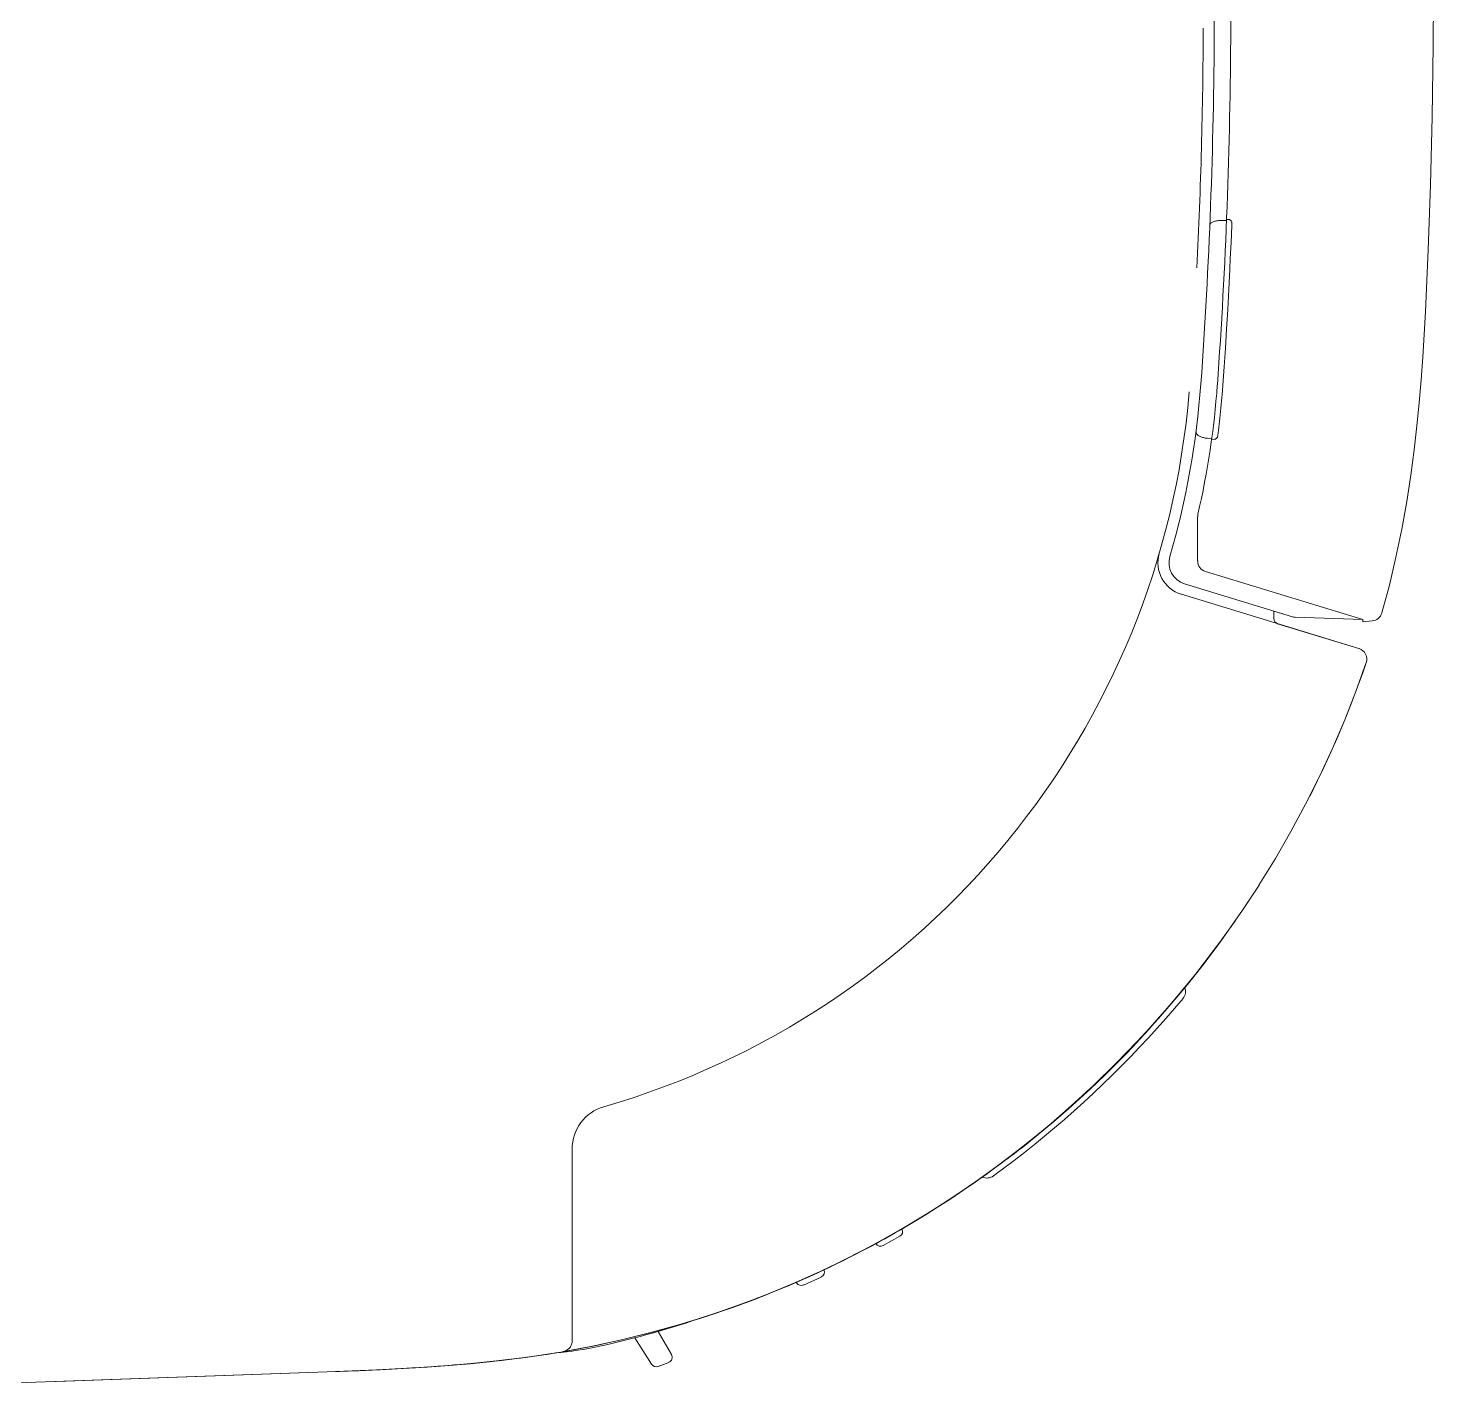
# Model space of a CAD drawing. Units: millimetres at full size, sheet at 1:30. Extents: x -17796 to 21385, y -23279 to 7734.
# Drawn here: x -2042.3 to -1914.5, y -753.8 to -629.3 of the extents above; entities that cross this region are included whole.
import ezdxf

# ---------------------------------------------------------------- set-up
doc = ezdxf.new("R2010")
doc.units = ezdxf.units.MM
doc.header["$LTSCALE"] = 30
doc.layers.add('3-8_符号', color=6, linetype='Continuous', lineweight=18)

msp = doc.modelspace()

# ---------------------------------------------------------------- linework, layer by layer
at = {"layer": '3-8_符号'}
for p, q in [((-1914.58, -630.82), (-1914.52, -623.88)), ((-1914.58, -630.82), (-1914.52, -623.88)), ((-1914.68, -637.33), (-1914.58, -630.82)), ((-1914.68, -637.33), (-1914.58, -630.82)), ((-1914.83, -643.5), (-1914.68, -637.33)), ((-1914.83, -643.5), (-1914.68, -637.33)), ((-1915.03, -649.42), (-1914.83, -643.5)), ((-1915.03, -649.42), (-1914.83, -643.5)), ((-1934.37, -646.8), (-1934.45, -646.82)), ((-1934.29, -646.78), (-1934.37, -646.8)), ((-1934.2, -646.77), (-1934.29, -646.78)), ((-1934.12, -646.76), (-1934.2, -646.77)), ((-1933.91, -646.76), (-1933.94, -646.76)), ((-1933.91, -646.76), (-1933.38, -646.75)), ((-1933.37, -646.66), (-1933.17, -646.66)), ((-1933.14, -646.66), (-1933.17, -646.66)), ((-1933.11, -646.67), (-1933.14, -646.66)), ((-1933.08, -646.68), (-1933.11, -646.67)), ((-1933.05, -646.69), (-1933.08, -646.68)), ((-1933.03, -646.71), (-1933.05, -646.69)), ((-1933, -646.73), (-1933.03, -646.71)), ((-1932.98, -646.76), (-1933, -646.73)), ((-1932.95, -646.79), (-1932.98, -646.76)), ((-1932.93, -646.83), (-1932.95, -646.79)), ((-1934.87, -647.11), (-1934.89, -647.16)), ((-1934.89, -647.16), (-1934.89, -647.21)), ((-1934.85, -647.06), (-1934.87, -647.11)), ((-1934.81, -647.02), (-1934.85, -647.06)), ((-1934.77, -646.97), (-1934.81, -647.02)), ((-1934.72, -646.94), (-1934.77, -646.97)), ((-1934.66, -646.9), (-1934.72, -646.94)), ((-1934.59, -646.87), (-1934.66, -646.9)), ((-1934.52, -646.84), (-1934.59, -646.87)), ((-1934.45, -646.82), (-1934.52, -646.84)), ((-1932.98, -649.25), (-1932.93, -648.08)), ((-1932.92, -646.87), (-1932.93, -646.83)), ((-1932.93, -648.08), (-1932.89, -647.07)), ((-1932.9, -646.91), (-1932.92, -646.87)), ((-1932.89, -646.96), (-1932.9, -646.91)), ((-1932.89, -647.01), (-1932.89, -646.96)), ((-1932.89, -647.07), (-1932.89, -647.01)), ((-1933.03, -650.2), (-1932.98, -649.25)), ((-1933.07, -651.17), (-1933.03, -650.2)), ((-1915.29, -655.03), (-1915.03, -649.42)), ((-1915.29, -655.03), (-1915.03, -649.42)), ((-1933.07, -651.17), (-1933.17, -653.03)), ((-1915.4, -657.1), (-1915.29, -655.03)), ((-1915.4, -657.1), (-1915.29, -655.03)), ((-1915.53, -659.17), (-1915.4, -657.1)), ((-1915.53, -659.17), (-1915.4, -657.1)), ((-1915.68, -661.23), (-1915.53, -659.17)), ((-1915.68, -661.23), (-1915.53, -659.17)), ((-1933.71, -661.72), (-1933.74, -662.21)), ((-1915.86, -663.31), (-1915.68, -661.23)), ((-1915.86, -663.31), (-1915.68, -661.23)), ((-1933.85, -663.49), (-1933.82, -663.17)), ((-1933.82, -663.17), (-1933.8, -662.85)), ((-1933.8, -662.85), (-1933.77, -662.53)), ((-1933.77, -662.53), (-1933.74, -662.21)), ((-1916.06, -665.41), (-1915.86, -663.31)), ((-1916.06, -665.41), (-1915.86, -663.31)), ((-1933.98, -664.71), (-1933.95, -664.42)), ((-1933.95, -664.42), (-1933.92, -664.11)), ((-1933.92, -664.11), (-1933.88, -663.8)), ((-1933.88, -663.8), (-1933.85, -663.49)), ((-1936.14, -665.99), (-1936.14, -665.94)), ((-1934.14, -666.05), (-1934.11, -665.8)), ((-1934.11, -665.8), (-1934.08, -665.54)), ((-1934.08, -665.54), (-1934.04, -665.28)), ((-1934.04, -665.28), (-1934.01, -665)), ((-1934.01, -665), (-1933.98, -664.71)), ((-1916.3, -667.59), (-1916.06, -665.41)), ((-1916.3, -667.59), (-1916.06, -665.41)), ((-1936.14, -666.03), (-1936.14, -665.99)), ((-1936.12, -666.08), (-1936.14, -666.03)), ((-1936.1, -666.12), (-1936.12, -666.08)), ((-1936.07, -666.17), (-1936.1, -666.12)), ((-1936.04, -666.21), (-1936.07, -666.17)), ((-1935.99, -666.25), (-1936.04, -666.21)), ((-1935.94, -666.29), (-1935.99, -666.25)), ((-1935.56, -666.47), (-1935.63, -666.45)), ((-1935.2, -666.55), (-1935.22, -666.54)), ((-1935.17, -666.55), (-1935.2, -666.55)), ((-1935.15, -666.55), (-1935.17, -666.55)), ((-1934.71, -666.56), (-1935.15, -666.55)), ((-1934.48, -666.64), (-1934.72, -666.65)), ((-1934.45, -666.64), (-1934.48, -666.64)), ((-1934.42, -666.63), (-1934.45, -666.64)), ((-1934.38, -666.62), (-1934.42, -666.63)), ((-1934.35, -666.6), (-1934.38, -666.62)), ((-1934.32, -666.58), (-1934.35, -666.6)), ((-1934.29, -666.55), (-1934.32, -666.58)), ((-1934.26, -666.52), (-1934.29, -666.55)), ((-1934.24, -666.48), (-1934.26, -666.52)), ((-1934.21, -666.44), (-1934.24, -666.48)), ((-1934.19, -666.39), (-1934.21, -666.44)), ((-1934.18, -666.34), (-1934.19, -666.39)), ((-1934.17, -666.28), (-1934.18, -666.34)), ((-1934.17, -666.28), (-1934.14, -666.05)), ((-1916.61, -669.9), (-1916.3, -667.59)), ((-1916.61, -669.9), (-1916.3, -667.59)), ((-1916.98, -672.29), (-1916.61, -669.9)), ((-1916.98, -672.29), (-1916.61, -669.9)), ((-1917.43, -674.81), (-1916.98, -672.29)), ((-1917.43, -674.81), (-1916.98, -672.29)), ((-1936, -673.7), (-1936, -677.7)), ((-1917.97, -677.37), (-1917.43, -674.81)), ((-1917.97, -677.37), (-1917.43, -674.81)), ((-1918.57, -679.89), (-1917.97, -677.37)), ((-1918.57, -679.89), (-1917.97, -677.37)), ((-1935.29, -678.65), (-1920.97, -683.03)), ((-1927.39, -682.77), (-1937.19, -679.77)), ((-1919.26, -682.43), (-1918.57, -679.89)), ((-1919.26, -682.43), (-1918.57, -679.89)), ((-1937.48, -680.73), (-1921.33, -685.67)), ((-1929.08, -682.26), (-1929.08, -682.93)), ((-1929.08, -682.26), (-1929.08, -682.93)), ((-1927.39, -682.77), (-1929.08, -682.26)), ((-1928.73, -683.41), (-1921.33, -685.67)), ((-1920.97, -683.03), (-1927.13, -682.81)), ((-1920.97, -683.03), (-1927.13, -682.81)), ((-1920.97, -683.03), (-1920.97, -683.23)), ((-1920.97, -683.03), (-1920.97, -683.23)), ((-1920.97, -683.23), (-1920.13, -683.16)), ((-1920.97, -683.23), (-1920.13, -683.16)), ((-1920.67, -686.95), (-1921.61, -689.57)), ((-1920.67, -686.95), (-1921.61, -689.57)), ((-1921.61, -689.57), (-1922.63, -692.16)), ((-1921.61, -689.57), (-1922.63, -692.16)), ((-1922.04, -690.69), (-1922.62, -692.14)), ((-1922.63, -692.16), (-1923.74, -694.74)), ((-1922.63, -692.16), (-1923.74, -694.74)), ((-1922.62, -692.14), (-1923.23, -693.59)), ((-1923.74, -694.74), (-1924.92, -697.29)), ((-1923.74, -694.74), (-1924.92, -697.29)), ((-1924.92, -697.29), (-1926.18, -699.82)), ((-1924.92, -697.29), (-1926.18, -699.82)), ((-1925.1, -697.67), (-1925.26, -698)), ((-1925.1, -697.67), (-1925.26, -698)), ((-1924.92, -697.31), (-1925.1, -697.67)), ((-1924.92, -697.31), (-1925.1, -697.67)), ((-1925.57, -698.62), (-1925.8, -699.09)), ((-1925.4, -698.28), (-1925.57, -698.62)), ((-1925.26, -698), (-1925.4, -698.28)), ((-1925.26, -698), (-1925.4, -698.28)), ((-1926.18, -699.82), (-1927.52, -702.31)), ((-1926.18, -699.82), (-1927.52, -702.31)), ((-1927.52, -702.31), (-1928.93, -704.76)), ((-1927.52, -702.31), (-1928.93, -704.76)), ((-1928.93, -704.76), (-1930.43, -707.18)), ((-1928.93, -704.76), (-1930.43, -707.18)), ((-1930.42, -707.18), (-1931.99, -709.56)), ((-1930.42, -707.18), (-1931.99, -709.56)), ((-1934.22, -712.7), (-1932.57, -710.4)), ((-1934.22, -712.7), (-1932.57, -710.4)), ((-1931.99, -709.56), (-1933.63, -711.89)), ((-1931.99, -709.56), (-1933.63, -711.89)), ((-1933.63, -711.89), (-1935.33, -714.18)), ((-1933.63, -711.89), (-1935.33, -714.18)), ((-1936.16, -715.24), (-1933.8, -712.12)), ((-1936.16, -715.24), (-1933.8, -712.12)), ((-1935.93, -714.95), (-1934.22, -712.7)), ((-1935.93, -714.95), (-1934.22, -712.7)), ((-1934.34, -712.88), (-1935.08, -713.86)), ((-1934.34, -712.88), (-1935.08, -713.86)), ((-1934.8, -713.5), (-1934.22, -712.72)), ((-1934.8, -713.5), (-1934.22, -712.72)), ((-1935.33, -714.18), (-1937.11, -716.41)), ((-1935.33, -714.18), (-1937.11, -716.41)), ((-1936.08, -715.14), (-1935.42, -714.3)), ((-1936.08, -715.14), (-1935.42, -714.3)), ((-1935.08, -713.86), (-1935.89, -714.9)), ((-1935.08, -713.86), (-1935.89, -714.9)), ((-1935.42, -714.3), (-1934.8, -713.5)), ((-1935.42, -714.3), (-1934.8, -713.5)), ((-1938.78, -718.41), (-1936.16, -715.24)), ((-1938.78, -718.41), (-1936.16, -715.24)), ((-1937.71, -717.15), (-1935.93, -714.95)), ((-1937.71, -717.15), (-1935.93, -714.95)), ((-1936.79, -716.03), (-1936.08, -715.14)), ((-1936.79, -716.03), (-1936.08, -715.14)), ((-1935.89, -714.9), (-1936.78, -716.02)), ((-1935.89, -714.9), (-1936.78, -716.02)), ((-1937.11, -716.41), (-1938.95, -718.59)), ((-1937.11, -716.41), (-1938.95, -718.59)), ((-1936.78, -716.02), (-1937.74, -717.19)), ((-1936.78, -716.02), (-1937.74, -717.19)), ((-1937.46, -716.86), (-1937.7, -717.14)), ((-1937.46, -716.86), (-1937.7, -717.14)), ((-1937.25, -716.59), (-1937.46, -716.86)), ((-1937.25, -716.59), (-1937.46, -716.86)), ((-1937.07, -716.37), (-1937.25, -716.59)), ((-1937.07, -716.37), (-1937.25, -716.59)), ((-1937.16, -716.49), (-1936.79, -716.03)), ((-1937.16, -716.49), (-1936.79, -716.03)), ((-1936.82, -716.07), (-1937.07, -716.37)), ((-1936.82, -716.07), (-1937.07, -716.37)), ((-1939.56, -719.29), (-1937.71, -717.15)), ((-1939.56, -719.29), (-1937.71, -717.15)), ((-1938.49, -718.05), (-1939.2, -718.87)), ((-1938.49, -718.05), (-1939.2, -718.87)), ((-1937.74, -717.19), (-1938.79, -718.43)), ((-1937.74, -717.19), (-1938.79, -718.43)), ((-1937.7, -717.14), (-1938.45, -718)), ((-1937.7, -717.14), (-1938.45, -718)), ((-1937.33, -717.48), (-1938.1, -718.39)), ((-1937.33, -717.48), (-1938.1, -718.39)), ((-1941.47, -721.38), (-1939.56, -719.29)), ((-1941.47, -721.38), (-1939.56, -719.29)), ((-1938.95, -718.59), (-1940.85, -720.72)), ((-1938.95, -718.59), (-1940.85, -720.72)), ((-1940.02, -719.78), (-1938.78, -718.41)), ((-1940.02, -719.78), (-1938.78, -718.41)), ((-1938.79, -718.43), (-1939.92, -719.71)), ((-1938.79, -718.43), (-1939.92, -719.71)), ((-1938.88, -719.29), (-1939.67, -720.17)), ((-1938.88, -719.29), (-1939.67, -720.17)), ((-1938.1, -718.39), (-1938.88, -719.29)), ((-1938.1, -718.39), (-1938.88, -719.29)), ((-1940.85, -720.72), (-1942.81, -722.78)), ((-1940.85, -720.72), (-1942.81, -722.78)), ((-1939.67, -720.17), (-1940.47, -721.05)), ((-1939.67, -720.17), (-1940.47, -721.05)), ((-1939.92, -719.71), (-1940.36, -720.19)), ((-1939.92, -719.71), (-1940.36, -720.19)), ((-1943.43, -723.41), (-1941.47, -721.38)), ((-1943.43, -723.41), (-1941.47, -721.38)), ((-1941.28, -721.92), (-1942.1, -722.78)), ((-1941.28, -721.92), (-1942.1, -722.78)), ((-1940.47, -721.05), (-1941.28, -721.92)), ((-1940.47, -721.05), (-1941.28, -721.92)), ((-1945.44, -725.37), (-1943.43, -723.41)), ((-1945.44, -725.37), (-1943.43, -723.41)), ((-1942.81, -722.78), (-1944.83, -724.79)), ((-1942.81, -722.78), (-1944.83, -724.79)), ((-1947.49, -727.26), (-1945.44, -725.37)), ((-1947.49, -727.26), (-1945.44, -725.37)), ((-1944.83, -724.79), (-1946.9, -726.73)), ((-1944.83, -724.79), (-1946.9, -726.73)), ((-1949.59, -729.08), (-1947.49, -727.26)), ((-1949.59, -729.08), (-1947.49, -727.26)), ((-1946.9, -726.73), (-1949.03, -728.6)), ((-1946.9, -726.73), (-1949.03, -728.6)), ((-1946.35, -726.91), (-1947.23, -727.7)), ((-1946.35, -726.91), (-1947.23, -727.7)), ((-1945.48, -726.1), (-1946.35, -726.91)), ((-1945.48, -726.1), (-1946.35, -726.91)), ((-1949.03, -728.6), (-1951.2, -730.4)), ((-1949.03, -728.6), (-1951.2, -730.4)), ((-1948.12, -728.48), (-1949.01, -729.25)), ((-1947.23, -727.7), (-1948.12, -728.48)), ((-1947.23, -727.7), (-1948.12, -728.48)), ((-1951.74, -730.83), (-1949.59, -729.08)), ((-1951.74, -730.83), (-1949.59, -729.08)), ((-1949.01, -729.25), (-1949.92, -730.01)), ((-1951.74, -730.83), (-1953.93, -732.52)), ((-1951.74, -730.83), (-1953.93, -732.52)), ((-1951.2, -730.4), (-1953.42, -732.13)), ((-1951.2, -730.4), (-1953.42, -732.13)), ((-1951.93, -730.98), (-1952.32, -731.29)), ((-1951.93, -730.98), (-1952.32, -731.29)), ((-1950.83, -730.75), (-1951.76, -731.49)), ((-1950.83, -730.75), (-1951.76, -731.49)), ((-1949.92, -730.01), (-1950.83, -730.75)), ((-1949.92, -730.01), (-1950.83, -730.75)), ((-1956.02, -734.03), (-1953.79, -732.41)), ((-1956.02, -734.03), (-1953.79, -732.41)), ((-1953.42, -732.13), (-1955.68, -733.79)), ((-1953.42, -732.13), (-1955.68, -733.79)), ((-1953.84, -732.43), (-1954.96, -733.28)), ((-1953.84, -732.43), (-1954.96, -733.28)), ((-1952.32, -731.29), (-1954.31, -732.8)), ((-1952.32, -731.29), (-1954.31, -732.8)), ((-1953.79, -732.41), (-1953.56, -732.23)), ((-1953.79, -732.41), (-1953.56, -732.23)), ((-1951.76, -731.49), (-1952.69, -732.21)), ((-1951.76, -731.49), (-1952.69, -732.21)), ((-1954.31, -732.8), (-1956.41, -734.31)), ((-1954.31, -732.8), (-1956.41, -734.31)), ((-1953.93, -732.52), (-1956.17, -734.14)), ((-1953.93, -732.52), (-1956.17, -734.14)), ((-1954.96, -733.28), (-1955.24, -733.48)), ((-1954.96, -733.28), (-1955.24, -733.48)), ((-1956.41, -734.31), (-1958.52, -735.74)), ((-1956.41, -734.31), (-1958.52, -735.74)), ((-1956.17, -734.14), (-1958.45, -735.69)), ((-1956.17, -734.14), (-1958.45, -735.69)), ((-1958.17, -735.5), (-1956.02, -734.03)), ((-1958.17, -735.5), (-1956.02, -734.03)), ((-1955.68, -733.79), (-1957.98, -735.38)), ((-1955.68, -733.79), (-1957.98, -735.38)), ((-1957.71, -735.2), (-1956.36, -734.28)), ((-1957.71, -735.2), (-1956.36, -734.28)), ((-1956.36, -734.28), (-1955.78, -733.86)), ((-1956.36, -734.28), (-1955.78, -733.86)), ((-1956.02, -734.04), (-1955.78, -733.86)), ((-1956.02, -734.04), (-1955.78, -733.86)), ((-1958.45, -735.69), (-1960.78, -737.17)), ((-1958.45, -735.69), (-1960.78, -737.17)), ((-1960.7, -737.13), (-1959.14, -736.14)), ((-1960.7, -737.13), (-1959.14, -736.14)), ((-1958.52, -735.74), (-1960.5, -737.01)), ((-1958.52, -735.74), (-1960.5, -737.01)), ((-1957.98, -735.38), (-1960.33, -736.89)), ((-1957.98, -735.38), (-1960.33, -736.89)), ((-1960.23, -736.83), (-1958.17, -735.5)), ((-1960.23, -736.83), (-1958.17, -735.5)), ((-1959.14, -736.14), (-1957.71, -735.2)), ((-1959.14, -736.14), (-1957.71, -735.2)), ((-1960.77, -737.17), (-1963.14, -738.58)), ((-1960.77, -737.17), (-1963.14, -738.58)), ((-1960.33, -736.89), (-1962.71, -738.33)), ((-1960.33, -736.89), (-1962.71, -738.33)), ((-1960.5, -737.01), (-1962.4, -738.15)), ((-1960.5, -737.01), (-1962.4, -738.15)), ((-1962.22, -738.04), (-1960.23, -736.83)), ((-1962.22, -738.04), (-1960.23, -736.83)), ((-1962.21, -738.04), (-1960.7, -737.13)), ((-1962.21, -738.04), (-1960.7, -737.13)), ((-1963.14, -738.58), (-1965.53, -739.91)), ((-1963.14, -738.58), (-1965.53, -739.91)), ((-1962.71, -738.33), (-1965.12, -739.69)), ((-1962.71, -738.33), (-1965.12, -739.69)), ((-1962.4, -738.15), (-1964.17, -739.17)), ((-1962.4, -738.15), (-1964.17, -739.17)), ((-1964.13, -739.14), (-1962.22, -738.04)), ((-1964.13, -739.14), (-1962.22, -738.04)), ((-1963.88, -739), (-1963.51, -738.8)), ((-1963.88, -739), (-1963.51, -738.8)), ((-1963.51, -738.8), (-1963.01, -738.51)), ((-1963.51, -738.8), (-1963.01, -738.51)), ((-1963.01, -738.51), (-1962.67, -738.31)), ((-1963.01, -738.51), (-1962.67, -738.31)), ((-1962.67, -738.31), (-1962.21, -738.04)), ((-1962.67, -738.31), (-1962.21, -738.04)), ((-1965.53, -739.91), (-1967.97, -741.17)), ((-1965.53, -739.91), (-1967.97, -741.17)), ((-1965.89, -740.11), (-1967.63, -741.01)), ((-1965.89, -740.11), (-1967.63, -741.01)), ((-1965.12, -739.69), (-1967.57, -740.98)), ((-1965.12, -739.69), (-1967.57, -740.98)), ((-1965.97, -740.15), (-1964.13, -739.14)), ((-1965.97, -740.15), (-1964.13, -739.14)), ((-1965.96, -740.15), (-1965.61, -739.96)), ((-1965.96, -740.15), (-1965.61, -739.96)), ((-1964.17, -739.17), (-1965.89, -740.11)), ((-1964.17, -739.17), (-1965.89, -740.11)), ((-1965.77, -740.04), (-1965.61, -739.95)), ((-1965.77, -740.04), (-1965.61, -739.95)), ((-1965.61, -739.96), (-1965.27, -739.78)), ((-1965.61, -739.96), (-1965.27, -739.78)), ((-1965.27, -739.78), (-1964.72, -739.47)), ((-1965.27, -739.78), (-1964.72, -739.47)), ((-1964.72, -739.47), (-1964.46, -739.33)), ((-1964.72, -739.47), (-1964.46, -739.33)), ((-1963.08, -739.11), (-1964.61, -739.95)), ((-1963.08, -739.11), (-1964.61, -739.95)), ((-1964.46, -739.33), (-1963.88, -739)), ((-1964.46, -739.33), (-1963.88, -739)), ((-1967.96, -741.17), (-1970.43, -742.36)), ((-1967.96, -741.17), (-1970.43, -742.36)), ((-1967.57, -740.98), (-1970.05, -742.19)), ((-1967.57, -740.98), (-1970.05, -742.19)), ((-1969.46, -741.9), (-1967.75, -741.07)), ((-1969.46, -741.9), (-1967.75, -741.07)), ((-1967.63, -741.01), (-1969.4, -741.88)), ((-1967.63, -741.01), (-1969.4, -741.88)), ((-1969.18, -741.77), (-1968.27, -741.33)), ((-1969.18, -741.77), (-1968.27, -741.33)), ((-1968.27, -741.33), (-1966.22, -740.28)), ((-1968.27, -741.33), (-1966.22, -740.28)), ((-1967.75, -741.07), (-1965.97, -740.15)), ((-1967.75, -741.07), (-1965.97, -740.15)), ((-1966.22, -740.28), (-1965.96, -740.14)), ((-1966.22, -740.28), (-1965.96, -740.14)), ((-1970.43, -742.36), (-1972.93, -743.48)), ((-1970.43, -742.36), (-1972.93, -743.48)), ((-1972.66, -743.36), (-1971.09, -742.67)), ((-1972.66, -743.36), (-1971.09, -742.67)), ((-1970.05, -742.19), (-1972.57, -743.32)), ((-1970.05, -742.19), (-1972.57, -743.32)), ((-1971.54, -742.87), (-1970.93, -742.6)), ((-1971.54, -742.87), (-1970.93, -742.6)), ((-1969.4, -741.88), (-1971.22, -742.73)), ((-1969.4, -741.88), (-1971.22, -742.73)), ((-1971.09, -742.67), (-1969.46, -741.9)), ((-1971.09, -742.67), (-1969.46, -741.9)), ((-1970.93, -742.6), (-1970.48, -742.39)), ((-1970.93, -742.6), (-1970.48, -742.39)), ((-1970.48, -742.39), (-1969.95, -742.14)), ((-1970.48, -742.39), (-1969.95, -742.14)), ((-1969.95, -742.14), (-1969.4, -741.88)), ((-1969.95, -742.14), (-1969.4, -741.88)), ((-1972.93, -743.47), (-1975.46, -744.51)), ((-1972.93, -743.47), (-1975.46, -744.51)), ((-1972.57, -743.32), (-1975.11, -744.38)), ((-1972.57, -743.32), (-1975.11, -744.38)), ((-1973.09, -743.55), (-1974.96, -744.32)), ((-1973.09, -743.55), (-1974.96, -744.32)), ((-1974.45, -744.11), (-1973.02, -743.51)), ((-1974.45, -744.11), (-1973.02, -743.51)), ((-1974.15, -743.99), (-1972.66, -743.36)), ((-1974.15, -743.99), (-1972.66, -743.36)), ((-1973.22, -743.6), (-1973.09, -743.55)), ((-1973.22, -743.6), (-1973.09, -743.55)), ((-1971.22, -742.73), (-1973.09, -743.55)), ((-1971.22, -742.73), (-1973.09, -743.55)), ((-1973.09, -743.55), (-1972.56, -743.32)), ((-1972.56, -743.32), (-1973.09, -743.55)), ((-1973.09, -743.55), (-1972.56, -743.32)), ((-1972.56, -743.32), (-1973.09, -743.55)), ((-1972.9, -743.46), (-1972.49, -743.29)), ((-1972.9, -743.46), (-1972.49, -743.29)), ((-1971.99, -743.07), (-1972.56, -743.32)), ((-1971.99, -743.07), (-1972.56, -743.32)), ((-1972.46, -743.35), (-1972.5, -743.29)), ((-1972.46, -743.35), (-1972.5, -743.29)), ((-1971.99, -743.07), (-1971.54, -742.87)), ((-1971.99, -743.07), (-1971.54, -742.87)), ((-1970.23, -742.81), (-1971.83, -743.54)), ((-1970.23, -742.81), (-1971.83, -743.54)), ((-1976.85, -745.05), (-1978.74, -745.74)), ((-1976.85, -745.05), (-1978.74, -745.74)), ((-1978.27, -745.57), (-1976.96, -745.09)), ((-1978.27, -745.57), (-1976.96, -745.09)), ((-1978.21, -745.55), (-1976.37, -744.87)), ((-1978.21, -745.55), (-1976.37, -744.87)), ((-1975.45, -744.51), (-1978.01, -745.47)), ((-1975.45, -744.51), (-1978.01, -745.47)), ((-1975.11, -744.38), (-1977.69, -745.36)), ((-1975.11, -744.38), (-1977.69, -745.36)), ((-1976.96, -745.09), (-1975.58, -744.56)), ((-1976.96, -745.09), (-1975.58, -744.56)), ((-1974.96, -744.32), (-1976.85, -745.05)), ((-1974.96, -744.32), (-1976.85, -745.05)), ((-1976.37, -744.87), (-1974.45, -744.11)), ((-1976.37, -744.87), (-1974.45, -744.11)), ((-1975.58, -744.56), (-1974.15, -743.99)), ((-1975.58, -744.56), (-1974.15, -743.99)), ((-1983.2, -747.17), (-1980.59, -746.36)), ((-1983.2, -747.17), (-1980.59, -746.36)), ((-1980.29, -746.26), (-1982.92, -747.09)), ((-1980.29, -746.26), (-1982.92, -747.09)), ((-1980.65, -746.38), (-1980.84, -746.44)), ((-1980.65, -746.38), (-1980.84, -746.44)), ((-1980.73, -746.41), (-1979.97, -746.16)), ((-1980.73, -746.41), (-1979.97, -746.16)), ((-1980.71, -746.4), (-1979.53, -746.01)), ((-1980.71, -746.4), (-1979.53, -746.01)), ((-1978.74, -745.74), (-1980.65, -746.38)), ((-1978.74, -745.74), (-1980.65, -746.38)), ((-1978.01, -745.47), (-1980.59, -746.36)), ((-1978.01, -745.47), (-1980.59, -746.36)), ((-1977.69, -745.36), (-1980.29, -746.26)), ((-1977.69, -745.36), (-1980.29, -746.26)), ((-1979.97, -746.16), (-1978.21, -745.55)), ((-1979.97, -746.16), (-1978.21, -745.55)), ((-1979.53, -746.01), (-1978.27, -745.57)), ((-1979.53, -746.01), (-1978.27, -745.57)), ((-1985.84, -747.9), (-1983.2, -747.17)), ((-1985.84, -747.9), (-1983.2, -747.17)), ((-1982.92, -747.09), (-1985.58, -747.83)), ((-1982.92, -747.09), (-1985.58, -747.83)), ((-1983.84, -749.85), (-1985.05, -747.76)), ((-1983.84, -749.85), (-1985.05, -747.76)), ((-1991.18, -749.13), (-1988.5, -748.55)), ((-1991.18, -749.13), (-1988.5, -748.55)), ((-1988.26, -748.5), (-1990.97, -749.09)), ((-1988.26, -748.5), (-1990.97, -749.09)), ((-1988.5, -748.55), (-1985.84, -747.9)), ((-1988.5, -748.55), (-1985.84, -747.9)), ((-1985.58, -747.83), (-1988.26, -748.5)), ((-1985.58, -747.83), (-1988.26, -748.5)), ((-1985.67, -750.74), (-1987.17, -748.33)), ((-1985.67, -750.74), (-1987.17, -748.33)), ((-1999.77, -750.44), (-1996.7, -750.06)), ((-1999.77, -750.44), (-1996.7, -750.06)), ((-1999.42, -750.4), (-1998.49, -750.29)), ((-1999.42, -750.4), (-1998.49, -750.29)), ((-1997.2, -750.13), (-1999.31, -750.4)), ((-1997.2, -750.13), (-1999.31, -750.4)), ((-1999.13, -750.37), (-1997.44, -750.16)), ((-1999.13, -750.37), (-1997.44, -750.16)), ((-1998.49, -750.29), (-1997.6, -750.18)), ((-1998.49, -750.29), (-1997.6, -750.18)), ((-1997.6, -750.18), (-1996.74, -750.07)), ((-1997.6, -750.18), (-1996.74, -750.07)), ((-1997.58, -750.18), (-1997.11, -750.12)), ((-1997.58, -750.18), (-1997.11, -750.12)), ((-1997.44, -750.16), (-1995.63, -749.91)), ((-1997.44, -750.16), (-1995.63, -749.91)), ((-1996.73, -750.07), (-1997.2, -750.13)), ((-1996.73, -750.07), (-1997.2, -750.13)), ((-1997.11, -750.12), (-1994.93, -749.8)), ((-1997.11, -750.12), (-1994.93, -749.8)), ((-1996.74, -750.07), (-1995.89, -749.94)), ((-1996.74, -750.07), (-1995.89, -749.94)), ((-1996.7, -750.06), (-1993.88, -749.63)), ((-1996.7, -750.06), (-1993.88, -749.63)), ((-1995.89, -749.94), (-1995, -749.81)), ((-1995.89, -749.94), (-1995, -749.81)), ((-1995.63, -749.91), (-1993.71, -749.6)), ((-1995.63, -749.91), (-1993.71, -749.6)), ((-1995.02, -749.82), (-1995.55, -749.89)), ((-1995.02, -749.82), (-1995.55, -749.89)), ((-1994.37, -749.71), (-1995.02, -749.82)), ((-1994.37, -749.71), (-1995.02, -749.82)), ((-1995, -749.81), (-1994.36, -749.71)), ((-1995, -749.81), (-1994.36, -749.71)), ((-1994.93, -749.8), (-1994.36, -749.71)), ((-1994.93, -749.8), (-1994.36, -749.71)), ((-1993.88, -749.63), (-1993.71, -749.6)), ((-1990.97, -749.09), (-1993.71, -749.6)), ((-1990.97, -749.09), (-1993.71, -749.6)), ((-1993.63, -749.58), (-1991.18, -749.13)), ((-1993.63, -749.58), (-1991.18, -749.13)), ((-2082.9, -753.8), (-2015.15, -751.44)), ((-2082.9, -753.8), (-2015.15, -751.44)), ((-2015.15, -751.44), (-2039.81, -752.3)), ((-2015.15, -751.44), (-2039.81, -752.3)), ((-2012.28, -751.33), (-2015.15, -751.44)), ((-2012.28, -751.33), (-2015.15, -751.44)), ((-2012.88, -751.35), (-2015.15, -751.44)), ((-2012.88, -751.35), (-2015.15, -751.44)), ((-2015.15, -751.44), (-2013.49, -751.38)), ((-2015.15, -751.44), (-2013.49, -751.38)), ((-2015.15, -751.44), (-2014.01, -751.4)), ((-2015.15, -751.44), (-2014.01, -751.4)), ((-2014.01, -751.4), (-2012.86, -751.35)), ((-2014.01, -751.4), (-2012.86, -751.35)), ((-2013.49, -751.38), (-2011.89, -751.31)), ((-2013.49, -751.38), (-2011.89, -751.31)), ((-2010.68, -751.26), (-2012.88, -751.35)), ((-2010.68, -751.26), (-2012.88, -751.35)), ((-2012.86, -751.35), (-2011.7, -751.3)), ((-2012.86, -751.35), (-2011.7, -751.3)), ((-2012.28, -751.33), (-2009.28, -751.19)), ((-2012.28, -751.33), (-2009.28, -751.19)), ((-2011.89, -751.31), (-2010.34, -751.24)), ((-2011.89, -751.31), (-2010.34, -751.24)), ((-2011.7, -751.3), (-2010.55, -751.25)), ((-2011.7, -751.3), (-2010.55, -751.25)), ((-2008.38, -751.14), (-2010.68, -751.26)), ((-2008.38, -751.14), (-2010.68, -751.26)), ((-2010.55, -751.25), (-2009.4, -751.19)), ((-2010.55, -751.25), (-2009.4, -751.19)), ((-2010.34, -751.24), (-2008.86, -751.16)), ((-2010.34, -751.24), (-2008.86, -751.16)), ((-2009.4, -751.19), (-2008.26, -751.13)), ((-2009.4, -751.19), (-2008.26, -751.13)), ((-2009.28, -751.19), (-2006.14, -751)), ((-2009.28, -751.19), (-2006.14, -751)), ((-2008.86, -751.16), (-2007.45, -751.08)), ((-2008.86, -751.16), (-2007.45, -751.08)), ((-2007.15, -751.06), (-2008.38, -751.14)), ((-2007.15, -751.06), (-2008.38, -751.14)), ((-2008.26, -751.13), (-2007.13, -751.06)), ((-2008.26, -751.13), (-2007.13, -751.06)), ((-2007.45, -751.08), (-2006.1, -751)), ((-2007.45, -751.08), (-2006.1, -751)), ((-2005.98, -750.99), (-2007.15, -751.06)), ((-2005.98, -750.99), (-2007.15, -751.06)), ((-2005.99, -750.99), (-2007.11, -751.06)), ((-2005.99, -750.99), (-2007.11, -751.06)), ((-2006.14, -751), (-2002.94, -750.75)), ((-2006.14, -751), (-2002.94, -750.75)), ((-2006.1, -751), (-2004.78, -750.9)), ((-2006.1, -751), (-2004.78, -750.9)), ((-2003.66, -750.82), (-2006.05, -751)), ((-2003.66, -750.82), (-2006.05, -751)), ((-2004.84, -750.91), (-2003.52, -750.8)), ((-2004.84, -750.91), (-2003.52, -750.8)), ((-2001.45, -750.62), (-2003.73, -750.82)), ((-2001.45, -750.62), (-2003.73, -750.82)), ((-2003.64, -750.81), (-2002.51, -750.72)), ((-2003.64, -750.81), (-2002.51, -750.72)), ((-2003.52, -750.8), (-2002.16, -750.69)), ((-2003.52, -750.8), (-2002.16, -750.69)), ((-2002.94, -750.75), (-1999.77, -750.44)), ((-2002.94, -750.75), (-1999.77, -750.44)), ((-2002.51, -750.72), (-2001.43, -750.62)), ((-2002.51, -750.72), (-2001.43, -750.62)), ((-2002.16, -750.69), (-2000.7, -750.54)), ((-2002.16, -750.69), (-2000.7, -750.54)), ((-1999.31, -750.4), (-2001.45, -750.62)), ((-1999.31, -750.4), (-2001.45, -750.62)), ((-2001.43, -750.62), (-2000.4, -750.51)), ((-2001.43, -750.62), (-2000.4, -750.51)), ((-2000.7, -750.54), (-1999.13, -750.37)), ((-2000.7, -750.54), (-1999.13, -750.37)), ((-2000.4, -750.51), (-1999.42, -750.4)), ((-2000.4, -750.51), (-1999.42, -750.4)), ((-1984.1, -750.57), (-1985.06, -750.94)), ((-1984.1, -750.57), (-1985.06, -750.94))]:
    msp.add_line(p, q, dxfattribs=at)
for points in [[(-1933.94, -646.76), (-1934.03, -646.76), (-1934.12, -646.76)], [(-1933.17, -653.03), (-1933.27, -654.84), (-1933.37, -656.62), (-1933.48, -658.36)], [(-1933.48, -658.36), (-1933.59, -660.06), (-1933.71, -661.72)], [(-1935.83, -666.36), (-1935.89, -666.33), (-1935.94, -666.29)], [(-1935.63, -666.45), (-1935.7, -666.42), (-1935.77, -666.39), (-1935.83, -666.36)], [(-1935.41, -666.51), (-1935.48, -666.49), (-1935.56, -666.47)], [(-1935.22, -666.54), (-1935.25, -666.54), (-1935.33, -666.53), (-1935.41, -666.51)], [(-1920.67, -686.95), (-1920.77, -687.24), (-1920.87, -687.52), (-1920.96, -687.78)], [(-1920.67, -686.95), (-1920.77, -687.24), (-1920.87, -687.52), (-1920.96, -687.78)], [(-1920.96, -687.78), (-1921.49, -689.24), (-1922.04, -690.69)], [(-1920.96, -687.78), (-1921.49, -689.24), (-1922.04, -690.69)], [(-1922.04, -690.69), (-1922.62, -692.14), (-1923.23, -693.59)], [(-1923.23, -693.59), (-1923.87, -695.03), (-1924.53, -696.47)], [(-1923.23, -693.59), (-1923.87, -695.03), (-1924.53, -696.47)], [(-1924.53, -696.47), (-1924.63, -696.69), (-1924.73, -696.9), (-1924.92, -697.31)], [(-1924.53, -696.47), (-1924.63, -696.69), (-1924.73, -696.9), (-1924.92, -697.31)], [(-1925.4, -698.28), (-1925.57, -698.62), (-1925.8, -699.09)], [(-1934.22, -712.72), (-1933.67, -711.97), (-1934.34, -712.88)], [(-1934.22, -712.72), (-1933.67, -711.97), (-1934.34, -712.88)], [(-1942.1, -722.78), (-1942.93, -723.62), (-1943.77, -724.46)], [(-1942.1, -722.78), (-1942.93, -723.62), (-1943.77, -724.46)], [(-1943.77, -724.46), (-1944.62, -725.29), (-1945.48, -726.1)], [(-1943.77, -724.46), (-1944.62, -725.29), (-1945.48, -726.1)], [(-1948.12, -728.48), (-1949.01, -729.25), (-1949.92, -730.01)], [(-1992.88, -731.17), (-1992.88, -748.58), (-1992.88, -748.67), (-1992.89, -748.76), (-1992.91, -748.85), (-1992.93, -748.93), (-1992.96, -749.01), (-1992.99, -749.08), (-1993.03, -749.15), (-1993.08, -749.21), (-1993.1, -749.25), (-1993.13, -749.28), (-1993.17, -749.32), (-1993.2, -749.35)], [(-1952.69, -732.21), (-1953.63, -732.92), (-1954.57, -733.61)], [(-1952.69, -732.21), (-1953.63, -732.92), (-1954.57, -733.61)], [(-1955.24, -733.48), (-1955.49, -733.66), (-1955.8, -733.88)], [(-1955.24, -733.48), (-1955.49, -733.66), (-1955.8, -733.88)]]:
    msp.add_lwpolyline(points, dxfattribs=at)
for centre, radius, start, end in [((-4125.9, -616.85), 2191.44, 359.67547, 3.4941), ((-4125.67, -616.85), 2192.71, 359.67554, 3.491), ((-2414.25, -627.5), 478.76, 357.1788, 359.7898), ((-2414.25, -627.5), 479.76, 355.925, 359.7898), ((-2414.25, -627.5), 481.26, 355.925, 359.7898), ((-2010.48, -656.26), 74.96, 343.7003, 355.925), ((-2010.48, -656.26), 76.46, 346.9932, 355.925), ((-2010.48, -656.26), 73.96, 286.0822, 355.2984), ((-1935, -673.7), 0.999, 166.9932, 180), ((-1936.61, -677.86), 3, 163.6998, 253.0005), ((-1936.61, -677.86), 2, 163.7003, 253), ((-1935, -677.7), 0.999, 180, 253), ((-1920.22, -682.16), 0.999, 275, 344.0571), ((-1920.22, -682.16), 0.999, 275, 344.0571), ((-1928.58, -682.93), 0.5, 179.9998, 253), ((-1928.58, -682.93), 0.5, 179.9998, 253), ((-1927.1, -681.82), 0.999, 253, 268), ((-1927.1, -681.82), 0.999, 253, 268), ((-1921.62, -686.63), 0.999, 341.1236, 73.0001), ((-1921.62, -686.63), 0.999, 341.1236, 73.0001), ((-1938.1, -716.84), 0.999, 320.1359, 20.4142), ((-1938.1, -716.84), 0.999, 320.1359, 20.4142), ((-1963.2, -700.77), 29.98, 316.9671, 320.1596), ((-1963.2, -700.77), 29.98, 316.9671, 320.1596), ((-2010.69, -656.43), 94.95, 308.2489, 316.9671), ((-2010.69, -656.43), 94.95, 308.2489, 316.9671), ((-1988.88, -731.17), 4, 106.0823, 180.0008), ((-1976.66, -699.6), 39.98, 305.5175, 308.2489), ((-1976.66, -699.6), 39.98, 305.5175, 308.2489), ((-1955.16, -732.81), 0.999, 245.8286, 306.0133), ((-1955.16, -732.81), 0.999, 245.8286, 306.0133), ((-1963.33, -738.67), 0.5, 299, 27.772), ((-1963.33, -738.67), 0.5, 299, 27.772), ((-1964.85, -739.51), 0.5, 212, 299), ((-1964.85, -739.51), 0.5, 212, 299), ((-1970.44, -742.35), 0.5, 294.5, 23.0722), ((-1970.44, -742.35), 0.5, 294.5, 23.0722), ((-1972.04, -743.08), 0.5, 212, 294.5), ((-1972.04, -743.08), 0.5, 212, 294.5), ((-2009.75, -661.26), 89.95, 282.4288, 288.8669), ((-2009.75, -661.26), 89.95, 282.4288, 288.8669), ((-1996.85, -719.83), 29.98, 274.6893, 282.4288), ((-1996.85, -719.83), 29.98, 274.6893, 282.4288), ((-1993.88, -748.61), 0.999, 279.6953, 312.6448), ((-1984.28, -750.1), 0.5, 291, 30), ((-1984.28, -750.1), 0.5, 291, 30), ((-1985.24, -750.47), 0.5, 212, 291), ((-1985.24, -750.47), 0.5, 212, 291), ((-2039.82, -752), 0.3, 264.63, 272), ((-2039.82, -752), 0.3, 264.63, 272)]:
    msp.add_arc(centre, radius, start, end, dxfattribs=at)

doc.saveas('drawing.dxf')
